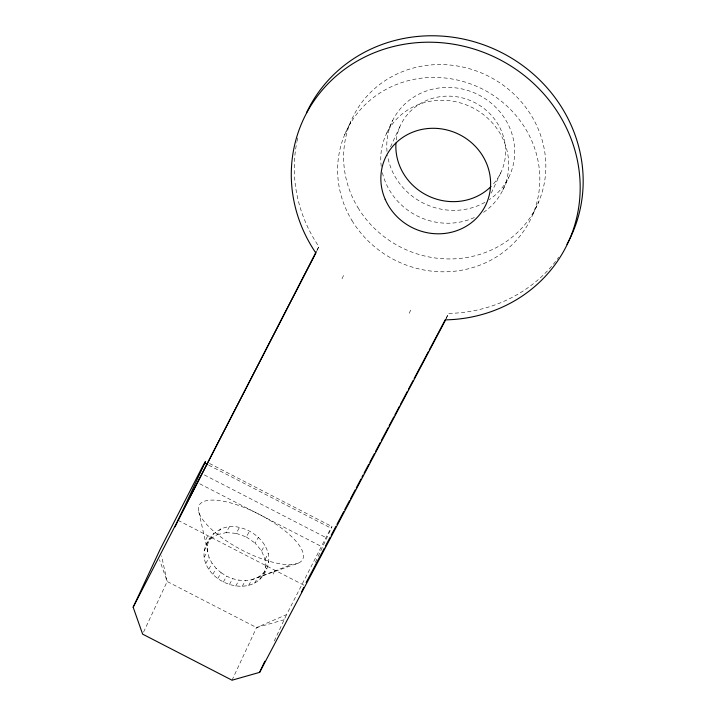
<?xml version="1.0" encoding="UTF-8"?>
<svg xmlns="http://www.w3.org/2000/svg" width="716" height="716" viewBox="0 0 716 716"><rect width="100%" height="100%" fill="white"/><g stroke="black" fill="none" stroke-linecap="round" stroke-linejoin="round"><path stroke-width="0.54" stroke-dasharray="3.58 2.69" d="M204.105 557.254C202.422 538.701 221.056 522.125 239.466 527.495C257.008 531.075 274.684 549.646 266.952 568.227C255.639 599.695 208.32 585.992 204.105 557.254L207.425 551.418L207.461 544.957L209.528 538.638M263.631 574.062L265.6 567.224L268.921 561.38M344.682 134.689L350.688 121.827M317.161 250.26L318.871 246.59A145.966 137.248 25 0 1 296.764 142.609M143.567 632.121L167.168 581.517L161.512 555.849M386.703 133.274L392.699 120.404M205.966 539.506L207.765 535.649M390.48 146.905L399.85 126.804M342.024 278.73L343.823 274.863M273.127 574.107L274.926 570.249M232.029 680.2L256.57 627.574L286.57 614.597L328.17 533.286A33.33 0.474 -62.7 0 1 331.266 528.301L208.75 465.176M409.185 313.331L410.984 309.464M274.264 640.99L286.57 614.597M315.353 562.436L317.689 557.415M318.155 556.413L331.266 528.301M491.292 193.078L501.603 170.972M502.757 190.223L508.763 177.362M446.041 318.942L448.619 313.429A145.966 137.248 25 0 0 558.757 257.214M532.776 214.54L538.772 201.67M316.83 250.555L318.871 246.59M446.005 318.36L448.619 313.429M206.199 544.473L210.567 538.871L213.887 533.026M204.132 550.792L207.461 544.957M210.567 538.871L217.297 534.664L220.618 528.829M205.761 563.474L209.081 557.639L198.636 511.197M217.297 534.664L226.086 532.623L229.406 526.788M208.768 569.202L212.097 563.367L209.081 557.639M212.858 574.268L216.178 568.432L212.097 563.367M226.086 532.623L236.146 533.331L239.466 527.495M217.771 578.564L221.101 572.728L216.178 568.432M236.146 533.331L246.277 536.946L249.598 531.111M223.338 582.01L226.659 576.174C234.409 580.041 243.368 581.616 251.889 579.692L291.689 564.53M229.371 584.533L232.691 578.698M265.6 567.224L265.054 559.277L261.564 550.908L255.12 543.104L258.44 537.269M235.707 586.037L239.037 580.202M261.564 550.908L264.893 545.073M242.187 586.413L245.507 580.578M248.559 585.527L251.889 579.692L298.903 562.857A58.39 19.86 27.6 0 0 245.624 508.047A58.39 19.86 27.6 0 0 208.302 526.197A58.39 19.86 27.6 0 0 298.903 562.857M265.054 559.277L268.384 553.432M254.547 583.245L257.867 577.409L263.067 573.597L266.952 568.227M259.738 579.441L263.067 573.597M284.171 619.743L256.57 627.574L167.168 581.517L159.516 559.76M209.493 463.458L332.018 526.582M204.373 474.941L325.905 537.555M199.755 483.792L321.287 546.406M178.105 520.371L304.577 585.527M221.101 572.728L226.659 576.174M246.277 536.946L255.12 543.104M296.97 141.544A145.966 137.248 25 0 1 298.178 136.264M396.252 139.951A55.463 52.152 25 0 1 472.846 101.654A55.463 52.152 25 0 1 492.474 184.996M387.016 151.47A64.646 60.779 25 0 1 476.695 93.93A64.646 60.779 25 0 1 489.216 199.692M484.911 202.351A64.646 60.779 25 0 1 387.526 155.488M381.234 166.345A64.646 60.779 25 0 1 469.741 106.353A64.646 60.779 25 0 1 483.219 212.554M474.377 217.521A64.646 60.779 25 0 1 382.308 172.332M358.009 207.747A102.173 96.078 25 0 0 533.125 212.903A102.173 96.078 25 0 0 443.052 64.601A102.173 96.078 25 0 0 358.009 207.747M352.012 220.618A102.173 96.078 25 0 0 527.119 225.764A102.173 96.078 25 0 0 437.055 77.471A102.173 96.078 25 0 0 352.012 220.618"/><path stroke-width="1.07" d="M133.158 607.204L315.872 253.017A145.966 137.248 25 0 1 377.153 51.615A145.966 137.248 25 0 1 575.933 154.029A145.966 137.248 25 0 1 445.62 319.864L259.631 672.36L232.029 680.2L142.627 634.143L133.158 607.204L160.098 549.432L201.697 468.13A33.33 0.474 -62.7 0 1 204.794 463.136L207.756 464.666M175.107 526.806L204.794 463.136M259.631 672.36L264.822 661.235M301.579 591.962L303.727 587.362M178.105 520.371L316.32 251.549M306.144 582.573L324.411 548.062M325.458 546.093L330.157 537.224M331.195 535.246L335.894 526.376M336.941 524.407L343.725 511.591M344.763 509.613L349.462 500.744M350.509 498.775L355.199 489.896M356.246 487.927L360.945 479.058M361.983 477.08L363.03 475.111M364.077 473.142L368.767 464.263M369.814 462.294L374.513 453.425M375.551 451.447L380.25 442.577M381.297 440.608L388.081 427.792M389.119 425.823L393.818 416.945M394.865 414.976L399.564 406.097M400.602 404.128L407.386 391.312M408.433 389.343L413.132 380.473M414.17 378.495L428.266 351.878M429.305 349.909L445.486 319.345M306.582 112.618A145.966 137.248 25 0 1 501.2 52.393A145.966 137.248 25 0 1 566.938 244.308M491.006 186.518A55.463 52.152 25 0 1 429.108 196.345A55.463 52.152 25 0 1 395.948 143.093M385.19 199.316A55.463 52.152 25 0 0 479.541 214.782A55.463 52.152 25 0 0 442.461 129.05A55.463 52.152 25 0 0 385.19 199.316"/></g></svg>
